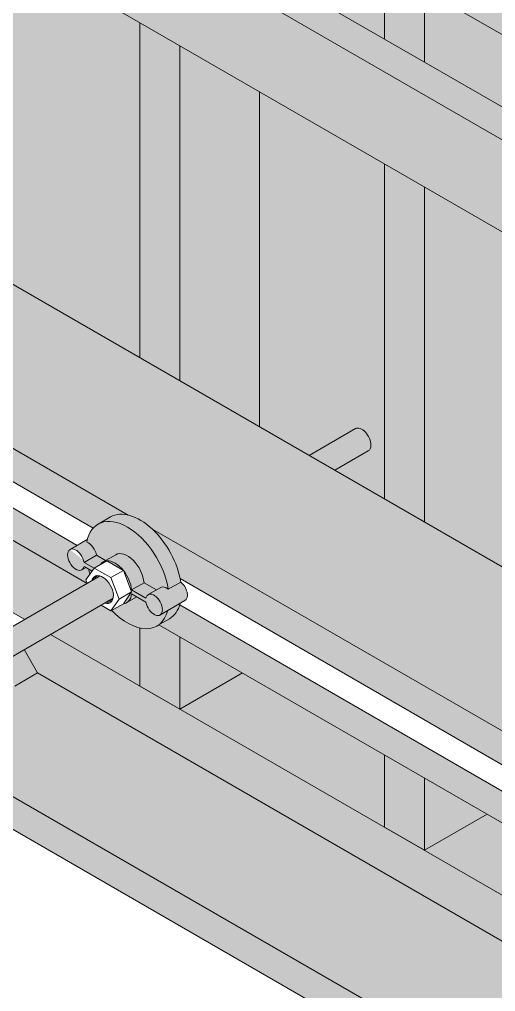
# Model space of a CAD drawing. Extents: x -23436 to 4767, y -3862 to 10024.
# Drawn here: x -14771.5 to -14720.7, y 7888.5 to 7992.1 of the extents above; entities that cross this region are included whole.
import ezdxf

# ---------------------------------------------------------------- set-up
doc = ezdxf.new("R2010")
doc.units = 0
doc.layers.get('0').update_dxf_attribs({"lineweight": 13})
doc.layers.add('3D.', color=254, linetype='Continuous')
doc.layers.add('Reaproveitamento', color=252, linetype='Continuous')
doc.layers.add('Escora de Viga', color=250, linetype='Continuous', lineweight=20)
doc.layers.add('Madeira', color=100, linetype='Continuous', lineweight=13)

msp = doc.modelspace()

# ---------------------------------------------------------------- hatches: boundary and pattern name
h = msp.add_hatch(color=252)
h.dxf.hatch_style = 1
h.paths.add_polyline_path([(-14702.85861503672, 7865.729216161331), (-14702.85861503672, 7862.229216161331), (-14684.67208155718, 7851.729216161331), (-14684.67208155718, 7855.229216161331)])
h.paths.add_polyline_path([(-14632.53735224906, 7881.829216161315), (-14632.53735224919, 7885.329216161286), (-14684.67208155718, 7855.229216161266), (-14684.67208155718, 7851.729216161331), (-14681.64099264385, 7853.479216161331)])
h.paths.add_polyline_path([(-14599.19537420347, 7901.079216161312), (-14599.19537420347, 7904.579216161312), (-14611.3197298564, 7897.579216161199), (-14608.28864094324, 7895.829216161243)])
h.paths.add_polyline_path([(-14599.19537420348, 7887.079216161224), (-14599.19537420348, 7890.579216161224), (-14617.38190768291, 7880.079216161224), (-14617.38190768291, 7876.579216161326)])
h.paths.add_polyline_path([(-14653.754974642, 7901.079216161257), (-14656.78606355524, 7899.329216161235), (-14617.38190768291, 7876.579216161326), (-14617.38190768291, 7880.079216161224)])
h.paths.add_polyline_path([(-14808.29376707603, 7930.102229573318), (-14809.80931153268, 7927.477229573275), (-14684.67208155718, 7855.229216161331), (-14684.67208155718, 7858.729216161331)])
h.paths.add_polyline_path([(-14839.86383391515, 7948.32921616133), (-14839.86383391515, 7944.829216161228), (-14830.77056717548, 7939.579216161279), (-14827.73947826221, 7941.329216161337)])
h.paths.add_polyline_path([(-14839.86383391518, 7930.829216161294), (-14839.86383391518, 7927.329216161395), (-14825.99959441062, 7919.324693751276), (-14824.48404995403, 7921.949693751221)])
h.paths.add_polyline_path([(-14806.52185586967, 7925.579216161286), (-14809.5529447828, 7927.329216161221), (-14810.06567828263, 7927.033189337004), (-14813.09676719576, 7921.783189337189)])
at = {"layer": '3D.'}
h = msp.add_hatch(color=9, dxfattribs=at)
edge = h.paths.add_edge_path()
edge.add_ellipse((-14699.22130834057, 7983.329216161235), major_axis=(-3.132520536443655, 5.425684724873319), ratio=0.5773502691896255, start_angle=298.3144101104981, end_angle=331.6855898892738, ccw=False)
edge.add_ellipse((-14699.22130834057, 7983.329216161235), major_axis=(-3.132520536443655, 5.425684724873319), ratio=0.5773502691896255, start_angle=236.2930856372643, end_angle=298.3144101104982)
edge.add_line((-14697.94935322246, 7987.494852531237), (-14690.12804160082, 7982.979216161331))
edge.add_line((-14690.12804160082, 7982.979216161331), (-14674.97259703478, 7991.729216161331))
edge.add_line((-14674.97259703478, 7991.729216161331), (-14749.02066871397, 8034.480890278226))
edge.add_line((-14749.02066871397, 8034.480890278226), (-14756.59839099705, 8021.355890278328))
edge.add_line((-14756.59839099717, 8021.355890278328), (-14700.49326345879, 7988.963579791134))
h = msp.add_hatch(color=9, dxfattribs=at)
edge = h.paths.add_edge_path()
edge.add_line((-14756.59839099705, 8021.355890278328), (-14756.72139635078, 8021.142838756337))
edge.add_ellipse((-14758.63065104037, 8017.629216161238), major_axis=(-3.132520536443652, 5.425684724873316), ratio=0.577350269189626, start_angle=240.02804197552558, end_angle=289.4703675888557, ccw=False)
edge.add_line((-14754.35211008789, 8016.485376481623), (-14704.31448106044, 7987.544445133828))
edge.add_ellipse((-14700.5503242488, 7982.561908468926), major_axis=(3.132520536443652, -5.425684724873316), ratio=0.577350269189626, start_angle=179.9999999999855, end_angle=191.6896421899996, ccw=False)
edge.add_ellipse((-14700.5503242488, 7982.561908468926), major_axis=(3.132520536443652, -5.425684724873316), ratio=0.577350269189626, start_angle=56.293085637265676, end_angle=179.9999999999855, ccw=False)
edge.add_line((-14703.27028739826, 7988.225783312229), (-14702.35382887723, 7988.754900886141))
edge.add_ellipse((-14699.22130834057, 7983.329216161235), major_axis=(-3.132520536443652, 5.425684724873316), ratio=0.577350269189626, start_angle=331.6855898881861, end_angle=360, ccw=False)
edge.add_line((-14700.49326345879, 7988.963579791134), (-14756.59839099717, 8021.355890278328))
h = msp.add_hatch(color=9, dxfattribs=at)
edge = h.paths.add_edge_path()
edge.add_ellipse((-14758.63065104037, 8017.629216161238), major_axis=(-3.132520536443653, 5.425684724873324), ratio=0.5773502691896261, start_angle=179.9999999999975, end_angle=208.2575950046227, ccw=False)
edge.add_line((-14755.49813050365, 8012.203531436435), (-14756.60913444597, 8011.562093011324))
edge.add_line((-14756.60913444597, 8011.562093011324), (-14704.83654707515, 7981.671175756333))
edge.add_line((-14704.83654707515, 7981.671175756333), (-14704.83385476111, 7981.672730164531))
edge.add_line((-14704.83385476111, 7981.672730164531), (-14704.98037727574, 7982.05037000742))
edge.add_line((-14704.98037727574, 7982.05037000742), (-14704.54794331147, 7982.665572070213))
edge.add_ellipse((-14700.5503242488, 7982.561908468926), major_axis=(3.132520536443653, -5.425684724873324), ratio=0.5773502691896261, start_angle=244.8768740700761, end_angle=250.5264724854375, ccw=False)
edge.add_line((-14704.71645879665, 7983.227996602423), (-14704.96778390884, 7983.37309922364))
edge.add_line((-14704.96778390884, 7983.37309922364), (-14705.41708589486, 7983.113694600821))
edge.add_ellipse((-14706.04359000236, 7984.198831545817), major_axis=(0.6265041072887299, -1.085136944974663), ratio=0.5773502691896263, start_angle=180.0000000000059, end_angle=359.9999999999916, ccw=False)
edge.add_ellipse((-14706.04359000236, 7984.198831545817), major_axis=(0.6265041072887299, -1.085136944974663), ratio=0.5773502691896263, start_angle=56.536959032794186, end_angle=180.0000000000059, ccw=False)
edge.add_line((-14706.57938959218, 7985.336336768423), (-14705.95805805667, 7985.695062697838))
edge.add_line((-14705.95805805667, 7985.695062697721), (-14754.38838993218, 8013.70636013942))
for points in [[(-14732.56328638633, 7989.979216161229), (-14732.56328638633, 7997.679216161328), (-14745.90007760476, 8005.379216161326), (-14745.90007760476, 7997.679216161328)], [(-14769.54257112795, 7922.429216161328), (-14770.97847623927, 7924.916276768929), (-14773.40334736988, 7923.516276768833), (-14771.96744225868, 7921.029216161334)]]:
    msp.add_hatch(color=256, dxfattribs=at).paths.add_polyline_path(points)
h = msp.add_hatch(color=256, dxfattribs=at)
edge = h.paths.add_edge_path()
edge.add_line((-14758.63065104037, 7991.729216161331), (-14769.93518221537, 7998.25589027822))
edge.add_line((-14769.93518221537, 7998.25589027822), (-14776.81718451985, 7986.335912629527))
edge.add_line((-14776.81718451985, 7986.335912629527), (-14776.81718451985, 7984.54515420813))
edge.add_line((-14776.81718451985, 7984.54515420813), (-14775.12312029176, 7983.567085770121))
edge.add_arc((-14775.43389930275, 7983.028800732836), 0.6215580222310451, -119.9999999999826, 60.00000000001728, ccw=False)
edge.add_line((-14775.74467831397, 7982.490515695727), (-14776.81718451985, 7983.109727442223))
edge.add_line((-14776.81718451985, 7983.109727442223), (-14776.81718451985, 7974.494430044624))
edge.add_spline(control_points=[(-14776.81718451997, 7974.494430045439), (-14776.80201398996, 7974.40752305402), (-14776.79154751457, 7974.319830274735), (-14776.77191107017, 7974.026067807137), (-14776.78316132668, 7973.818753080634), (-14776.81718451985, 7973.614989662326)], knot_values=[5.485982592581962, 5.485982592581962, 5.485982592581962, 5.485982592581962, 5.595981879965847, 5.595981879965847, 5.853400820921206, 5.853400820921206, 5.853400820921206, 5.853400820921206], degree=3, periodic=0)
edge.add_line((-14776.81718451985, 7973.614989662326), (-14776.81718451985, 7973.614969890727))
edge.add_line((-14776.81718451985, 7973.614969890727), (-14776.81718451985, 7966.529216161334))
edge.add_line((-14776.81718451985, 7966.529216161334), (-14758.63065104037, 7956.029216161232))
edge.add_line((-14758.63065104037, 7956.029216161232), (-14758.63065104037, 7991.729216161331))
h = msp.add_hatch(color=256, dxfattribs=at)
edge = h.paths.add_edge_path()
edge.add_line((-14745.90007760476, 7948.679216161227), (-14740.60339625146, 7945.621175756331))
edge.add_line((-14740.60339625146, 7945.621175756331), (-14735.67401464506, 7948.467155553737))
edge.add_ellipse((-14734.988157517, 7947.279216161334), major_axis=(-0.6858571279792418, 1.187939392393313), ratio=0.5773502691896261, start_angle=225.0000000000164, end_angle=359.9999999999769, ccw=False)
edge.add_ellipse((-14734.988157517, 7947.279216161334), major_axis=(-0.6858571279792418, 1.187939392393313), ratio=0.5773502691896261, start_angle=180, end_angle=225.0000000000164, ccw=False)
edge.add_line((-14734.302300389, 7946.091276768931), (-14737.85996773969, 7944.037256566227))
edge.add_line((-14737.85996773957, 7944.037256566431), (-14732.56328638633, 7940.979216161331))
edge.add_line((-14732.56328638633, 7940.979216161331), (-14732.56328638633, 7976.679216161227))
edge.add_line((-14732.56328638633, 7976.679216161227), (-14745.90007760476, 7984.379216161326))
edge.add_line((-14745.90007760476, 7984.379216161326), (-14745.90007760476, 7948.679216161227))
h = msp.add_hatch(color=9, dxfattribs=at)
edge = h.paths.add_edge_path()
edge.add_ellipse((-14699.22130834057, 7899.329216161235), major_axis=(-3.132520536443655, 5.425684724873319), ratio=0.5773502691896255, start_angle=298.31441011196955, end_angle=331.68558988814505, ccw=False)
edge.add_ellipse((-14699.22130834057, 7899.329216161235), major_axis=(-3.132520536443655, 5.425684724873319), ratio=0.5773502691896255, start_angle=236.2930856372637, end_angle=298.3144101119696)
edge.add_line((-14697.94935322263, 7903.494852531529), (-14690.12804160082, 7898.979216161331))
edge.add_line((-14690.12804160082, 7898.979216161331), (-14674.97259703478, 7907.729216161229))
edge.add_line((-14674.97259703478, 7907.729216161229), (-14779.72804277299, 7968.209800957224))
edge.add_line((-14779.72804277287, 7968.209800957224), (-14783.16853975017, 7962.250685389025))
edge.add_spline(control_points=[(-14783.16853975017, 7962.250685389025), (-14783.29497015256, 7962.031701508329), (-14783.44952786087, 7961.828933795727), (-14783.80557592267, 7961.471117297029), (-14784.00713128848, 7961.316027972834), (-14784.44611347328, 7961.069453354534), (-14784.6837411154, 7960.97800055954), (-14785.17836375577, 7960.875896598636), (-14785.43555772329, 7960.865632624527), (-14785.92269545667, 7960.936700310211), (-14786.15287122219, 7961.012040002041), (-14786.37840536279, 7961.134329196722), (-14786.39397210687, 7961.143041147328), (-14786.40941955098, 7961.151959733224)], knot_values=[6.283185307179473, 6.283185307179473, 6.283185307179473, 6.283185307179473, 6.597344572538472, 6.597344572538472, 6.911503837897477, 6.911503837897477, 7.225663103256477, 7.225663103256477, 7.539822368615482, 7.539822368615482, 7.832140199003192, 7.832140199003192, 7.853981633974483, 7.853981633974483, 7.853981633974483, 7.853981633974483], degree=3, periodic=0)
edge.add_line((-14786.40941955098, 7961.151959733224), (-14788.63529052505, 7962.437066939225))
edge.add_line((-14788.63529052476, 7962.437066939225), (-14790.56426369744, 7959.095987398121))
edge.add_line((-14790.56426369744, 7959.095987398121), (-14791.30672581757, 7959.524648103225))
edge.add_line((-14791.30672581757, 7959.524648103225), (-14792.22899583583, 7957.927229573326))
edge.add_line((-14792.22899583583, 7957.927229573326), (-14759.90260615847, 7939.263579791137))
edge.add_ellipse((-14758.63065104037, 7933.629216161238), major_axis=(-3.132520536443655, 5.425684724873319), ratio=0.5773502691896255, start_angle=298.3144101118856, end_angle=331.68558988814505, ccw=False)
edge.add_ellipse((-14758.63065104037, 7933.629216161238), major_axis=(-3.132520536443655, 5.425684724873319), ratio=0.5773502691896255, start_angle=236.2930856372615, end_angle=298.3144101118856)
edge.add_line((-14757.35869592197, 7937.79485253143), (-14700.49326345879, 7904.963579791134))
h = msp.add_hatch(color=9, dxfattribs=at)
edge = h.paths.add_edge_path()
edge.add_ellipse((-14759.95966694826, 7932.861908469031), major_axis=(3.132520536443652, -5.425684724873316), ratio=0.577350269189626, start_angle=180.0000000000477, end_angle=190.8636130244372, ccw=False)
edge.add_ellipse((-14759.95966694826, 7932.861908469031), major_axis=(3.132520536443652, -5.425684724873316), ratio=0.577350269189626, start_angle=56.2930856372692, end_angle=180.0000000000477, ccw=False)
edge.add_line((-14762.67963009806, 7938.525783312232), (-14761.76317157673, 7939.054900886231))
edge.add_ellipse((-14758.63065104037, 7933.629216161238), major_axis=(-3.132520536443652, 5.425684724873316), ratio=0.577350269189626, start_angle=331.68558988818614, end_angle=360, ccw=False)
edge.add_line((-14759.90260615847, 7939.263579791137), (-14792.22899583583, 7957.927229573326))
edge.add_line((-14792.22899583583, 7957.927229573326), (-14793.75879192866, 7955.277545015024))
edge.add_line((-14793.75879192866, 7955.277545015024), (-14763.68011370844, 7937.880538435626))
h = msp.add_hatch(color=9, dxfattribs=at)
edge = h.paths.add_edge_path()
edge.add_line((-14794.97068537086, 7953.178484000122), (-14796.47252031458, 7950.57722957332))
edge.add_line((-14796.47252031458, 7950.57722957332), (-14764.24588977477, 7931.971175756235))
edge.add_line((-14764.24588977489, 7931.971175756336), (-14764.24319746079, 7931.972730164534))
edge.add_line((-14764.24319746067, 7931.972730164534), (-14764.38971997525, 7932.350370007423))
edge.add_line((-14764.38971997525, 7932.350370007423), (-14763.95728601127, 7932.965572070216))
edge.add_ellipse((-14759.95966694826, 7932.861908469031), major_axis=(3.132520536443653, -5.425684724873324), ratio=0.5773502691896261, start_angle=244.8768740700716, end_angle=250.52647248543428, ccw=False)
edge.add_line((-14764.12580149634, 7933.527996602426), (-14764.37712660858, 7933.673099223628))
edge.add_line((-14764.37712660858, 7933.673099223628), (-14764.82642859478, 7933.413694600824))
edge.add_ellipse((-14765.45293270198, 7934.498831545819), major_axis=(0.6265041072887299, -1.085136944974663), ratio=0.5773502691896263, start_angle=180.0000000000004, end_angle=359.99999999998636, ccw=False)
edge.add_ellipse((-14765.45293270198, 7934.498831545819), major_axis=(0.6265041072887299, -1.085136944974663), ratio=0.5773502691896263, start_angle=56.53695903280812, end_angle=180)
edge.add_line((-14766.07943680925, 7935.58396849083), (-14765.31429641899, 7936.025722501234))
edge.add_line((-14765.31429641899, 7936.025722501234), (-14794.97068537098, 7953.178484000122))
h = msp.add_hatch(color=8, dxfattribs=at)
edge = h.paths.add_edge_path()
edge.add_line((-14740.60339625146, 7945.621175756331), (-14737.85996773969, 7944.037256566431))
edge.add_line((-14737.85996773957, 7944.037256566431), (-14734.30230038888, 7946.091276768931))
edge.add_ellipse((-14734.988157517, 7947.279216161334), major_axis=(-0.6858571279792413, 1.187939392393315), ratio=0.577350269189626, start_angle=180, end_angle=225.0000000000162)
edge.add_ellipse((-14734.988157517, 7947.279216161334), major_axis=(-0.6858571279792413, 1.187939392393315), ratio=0.577350269189626, start_angle=225.0000000000162, end_angle=359.9999999999769)
edge.add_line((-14735.67401464489, 7948.467155553737), (-14740.60339625146, 7945.621175756331))
h = msp.add_hatch(color=8, dxfattribs=at)
edge = h.paths.add_edge_path()
edge.add_ellipse((-14758.63065104037, 7933.629216161238), major_axis=(-3.132520536443653, 5.425684724873324), ratio=0.5773502691896261, start_angle=240.0280419755354, end_angle=298.3144101118478)
edge.add_ellipse((-14758.63065104037, 7933.629216161238), major_axis=(-3.132520536443653, 5.425684724873324), ratio=0.5773502691896261, start_angle=298.3144101118478, end_angle=331.6855898881549)
edge.add_ellipse((-14758.63065104037, 7933.629216161238), major_axis=(-3.132520536443653, 5.425684724873324), ratio=0.5773502691896261, start_angle=331.6855898881549, end_angle=360)
edge.add_line((-14761.76317157673, 7939.054900886231), (-14763.09218748497, 7938.287593193922))
edge.add_ellipse((-14759.95966694826, 7932.861908469031), major_axis=(3.132520536443653, -5.425684724873324), ratio=0.5773502691896261, start_angle=56.29308563726602, end_angle=180.0000000000087, ccw=False)
edge.add_line((-14755.61538728858, 7931.355471972713), (-14754.2863713804, 7932.122779665022))
edge.add_ellipse((-14758.63065104037, 7933.629216161238), major_axis=(-3.132520536443653, 5.425684724873324), ratio=0.5773502691896261, start_angle=236.2930856372691, end_angle=240.0280419755354)
h = msp.add_hatch(color=8, dxfattribs=at)
edge = h.paths.add_edge_path()
edge.add_ellipse((-14759.95966694826, 7932.861908469031), major_axis=(3.132520536443657, -5.425684724873324), ratio=0.577350269189626, start_angle=56.29308563726573, end_angle=180.0000000000078)
edge.add_ellipse((-14759.95966694826, 7932.861908469031), major_axis=(3.132520536443657, -5.425684724873324), ratio=0.577350269189626, start_angle=180.0000000000078, end_angle=190.8636130244265)
edge.add_ellipse((-14759.95966694826, 7932.861908469031), major_axis=(3.132520536443657, -5.425684724873324), ratio=0.577350269189626, start_angle=190.8636130244265, end_angle=210.1537718029654)
edge.add_ellipse((-14759.95966694826, 7932.861908469031), major_axis=(3.132520536443657, -5.425684724873324), ratio=0.577350269189626, start_angle=210.1537718029654, end_angle=213.7069143627356)
edge.add_ellipse((-14764.1239167938, 7935.266139238129), major_axis=(0.6265041072887299, -1.085136944974663), ratio=0.5773502691896263, start_angle=56.536959032818515, end_angle=146.7236510024956, ccw=False)
edge.add_line((-14763.25580723795, 7934.969551337026), (-14762.28848125647, 7934.411065421229))
edge.add_line((-14762.28848125647, 7934.411065421229), (-14761.21267516307, 7935.032182359022))
edge.add_ellipse((-14759.95966694826, 7932.861908469031), major_axis=(-1.253008214577459, 2.170273889949326), ratio=0.5773502691896263, start_angle=230.7391704772651, end_angle=359.9999999999937, ccw=False)
edge.add_line((-14758.19652810543, 7932.048575167837), (-14756.87122319658, 7931.283410022037))
edge.add_line((-14756.87122319658, 7931.283410022037), (-14756.42192121038, 7931.542814644637))
edge.add_ellipse((-14755.79541710288, 7930.457677699729), major_axis=(0.6265041072887299, -1.085136944974663), ratio=0.5773502691896263, start_angle=123.27634899746599, end_angle=179.9999999999622, ccw=False)
h = msp.add_hatch(color=9, dxfattribs=at)
edge = h.paths.add_edge_path(flags=17)
edge.add_ellipse((-14758.63065104037, 7933.629216161238), major_axis=(-3.132520536443652, 5.425684724873316), ratio=0.577350269189626, start_angle=240.02804197552558, end_angle=298.3144101118503, ccw=False)
edge.add_line((-14754.35211008789, 7932.485376481522), (-14704.31448106044, 7903.544445133828))
edge.add_ellipse((-14700.5503242488, 7898.561908469028), major_axis=(3.132520536443652, -5.425684724873316), ratio=0.577350269189626, start_angle=180.0000000000433, end_angle=191.6896421900233, ccw=False)
edge.add_ellipse((-14700.5503242488, 7898.561908469028), major_axis=(3.132520536443652, -5.425684724873316), ratio=0.577350269189626, start_angle=56.293085637272895, end_angle=180.0000000000433, ccw=False)
edge.add_line((-14703.27028739826, 7904.225783312229), (-14702.35382887723, 7904.754900886228))
edge.add_ellipse((-14699.22130834057, 7899.329216161235), major_axis=(-3.132520536443652, 5.425684724873316), ratio=0.577350269189626, start_angle=331.685589888186, end_angle=360, ccw=False)
edge.add_line((-14700.49326345879, 7904.963579791134), (-14757.3586959222, 7937.79485253143))
h = msp.add_hatch(color=8, dxfattribs=at)
edge = h.paths.add_edge_path()
edge.add_ellipse((-14764.1239167938, 7935.266139238129), major_axis=(0.6265041072887299, -1.085136944974663), ratio=0.5773502691896263, start_angle=56.53695903281846, end_angle=146.7236510024955)
edge.add_ellipse((-14759.95966694826, 7932.861908469031), major_axis=(3.132520536443653, -5.425684724873324), ratio=0.5773502691896261, start_angle=210.1537718029658, end_angle=213.7069143627355, ccw=False)
edge.add_line((-14764.24183138927, 7936.644910474732), (-14766.07943680919, 7935.58396849083))
edge.add_ellipse((-14765.45293270198, 7934.498831545819), major_axis=(0.6265041072887299, -1.085136944974663), ratio=0.5773502691896263, start_angle=56.53695903280101, end_angle=179.9999999999984, ccw=False)
edge.add_line((-14764.58482314607, 7934.20224364463), (-14763.25580723795, 7934.969551337026))
h = msp.add_hatch(color=8, dxfattribs=at)
edge = h.paths.add_edge_path()
edge.add_ellipse((-14765.45293270198, 7934.498831545819), major_axis=(0.6265041072887299, -1.085136944974663), ratio=0.5773502691896263, start_angle=56.536959032801, end_angle=179.9999999999983)
edge.add_ellipse((-14765.45293270198, 7934.498831545819), major_axis=(0.6265041072887299, -1.085136944974663), ratio=0.5773502691896263, start_angle=179.9999999999983, end_angle=359.9999999999844)
edge.add_ellipse((-14765.45293270198, 7934.498831545819), major_axis=(0.6265041072887299, -1.085136944974663), ratio=0.5773502691896263, start_angle=359.9999999999844, end_angle=393.4630409671918)
edge.add_line((-14764.58482314607, 7933.793012875527), (-14763.72471997557, 7933.296432078323))
edge.add_line((-14763.72471997557, 7933.296432078323), (-14763.52010459088, 7933.58752810021))
edge.add_line((-14763.52010459088, 7933.58752810021), (-14764.58482314607, 7934.20224364463))
h = msp.add_hatch(color=8, dxfattribs=at)
edge = h.paths.add_edge_path()
edge.add_ellipse((-14759.95966694826, 7932.861908469031), major_axis=(-1.253008214577459, 2.170273889949326), ratio=0.5773502691896263, start_angle=230.739170477265, end_angle=359.9999999999937)
edge.add_line((-14761.21267516307, 7935.032182358833), (-14762.54169107108, 7934.264874666524))
edge.add_ellipse((-14761.2886828565, 7932.094600776722), major_axis=(1.253008214577459, -2.170273889949326), ratio=0.5773502691896263, start_angle=165.0000000000357, end_angle=179.9999999999853, ccw=False)
edge.add_ellipse((-14761.2886828565, 7932.094600776722), major_axis=(1.253008214577459, -2.170273889949326), ratio=0.5773502691896263, start_angle=104.99999999998141, end_angle=165.0000000000357, ccw=False)
edge.add_ellipse((-14761.2886828565, 7932.094600776722), major_axis=(1.253008214577459, -2.170273889949326), ratio=0.5773502691896263, start_angle=50.739170477261496, end_angle=104.99999999998141, ccw=False)
edge.add_line((-14759.52554401361, 7931.281267475528), (-14758.19652810537, 7932.048575167837))
h = msp.add_hatch(color=8, dxfattribs=at)
edge = h.paths.add_edge_path()
edge.add_ellipse((-14761.2886828565, 7932.094600776722), major_axis=(1.253008214577459, -2.170273889949326), ratio=0.5773502691896263, start_angle=179.9999999999853, end_angle=194.9999999998886, ccw=False)
edge.add_line((-14762.54169107108, 7934.264874666524), (-14762.28848125647, 7934.411065421229))
edge.add_line((-14762.28848125647, 7934.411065421229), (-14763.25580723795, 7934.969551337026))
edge.add_line((-14763.25580723795, 7934.969551337026), (-14764.58482314607, 7934.20224364463))
edge.add_line((-14764.58482314607, 7934.20224364463), (-14763.52010459088, 7933.58752810021))
edge.add_line((-14763.52010459088, 7933.58752810021), (-14763.50370937017, 7933.610852756714))
edge.add_line((-14763.50370937005, 7933.610852756714), (-14762.82329824108, 7934.003688305211))
h = msp.add_hatch(color=8, dxfattribs=at)
edge = h.paths.add_edge_path(flags=17)
edge.add_ellipse((-14761.2886828565, 7932.094600776722), major_axis=(1.253008214577459, -2.170273889949326), ratio=0.5773502691896263, start_angle=104.9999999999814, end_angle=165.0000000000352)
edge.add_line((-14762.17469346199, 7934.378160449023), (-14760.40267225118, 7933.355083526012))
h = msp.add_hatch(color=8, dxfattribs=at)
edge = h.paths.add_edge_path()
edge.add_ellipse((-14759.95966694826, 7932.861908469031), major_axis=(3.132520536443653, -5.425684724873324), ratio=0.5773502691896261, start_angle=244.8768740700737, end_angle=250.5264724854294)
edge.add_line((-14763.95728601138, 7932.965572070216), (-14763.72471997557, 7933.296432078323))
edge.add_line((-14763.72471997557, 7933.296432078323), (-14764.12580149634, 7933.527996602426))
h = msp.add_hatch(color=8, dxfattribs=at)
edge = h.paths.add_edge_path()
edge.add_ellipse((-14757.12443301118, 7929.690370007522), major_axis=(0.6265041072887299, -1.085136944974663), ratio=0.5773502691896263, start_angle=360.0000000000088, end_angle=539.9999999999844)
edge.add_ellipse((-14757.12443301118, 7929.690370007522), major_axis=(0.6265041072887299, -1.085136944974663), ratio=0.5773502691896263, start_angle=539.9999999999844, end_angle=573.4630409671951)
edge.add_line((-14757.99254256686, 7930.396188677931), (-14759.52554401361, 7931.281267475528))
edge.add_ellipse((-14761.2886828565, 7932.094600776722), major_axis=(1.253008214577459, -2.170273889949326), ratio=0.5773502691896263, start_angle=50.73917047726147, end_angle=104.9999999999814)
edge.add_line((-14760.40267225118, 7933.355083526012), (-14759.51666164563, 7931.071523853638))
edge.add_line((-14759.51666164563, 7931.071523853638), (-14760.40267225118, 7929.811041104216))
edge.add_ellipse((-14761.2886828565, 7932.094600776722), major_axis=(1.253008214577459, -2.170273889949326), ratio=0.5773502691896263, start_angle=345.0000000000186, end_angle=359.9999999999965)
edge.add_ellipse((-14761.2886828565, 7932.094600776722), major_axis=(1.253008214577459, -2.170273889949326), ratio=0.5773502691896263, start_angle=359.9999999999965, end_angle=399.2608295227279)
edge.add_line((-14759.52554401361, 7930.872036706323), (-14757.99254256686, 7929.986957908639))
edge.add_ellipse((-14757.12443301118, 7929.690370007522), major_axis=(0.6265041072887299, -1.085136944974663), ratio=0.5773502691896263, start_angle=236.5369590328147, end_angle=360.0000000000088)
h = msp.add_hatch(color=8, dxfattribs=at)
edge = h.paths.add_edge_path()
edge.add_ellipse((-14762.61769876468, 7931.327293084412), major_axis=(-0.814455339475351, 1.410678028467063), ratio=0.577350269189626, start_angle=212.6368975034518, end_angle=327.3631024963071)
edge.add_line((-14762.8643093788, 7932.768831569732), (-14775.07817051718, 7925.717155553737))
edge.add_ellipse((-14774.39231338906, 7924.529216161334), major_axis=(-0.6858571279792418, 1.187939392393313), ratio=0.5773502691896261, start_angle=180.0000000000008, end_angle=360.0000000000008, ccw=False)
edge.add_line((-14773.70645626129, 7923.341276768931), (-14761.49259512256, 7930.392952785029))
h = msp.add_hatch(color=8, dxfattribs=at)
edge = h.paths.add_edge_path()
edge.add_line((-14756.87122319658, 7931.283410022037), (-14758.19652810537, 7932.048575167837))
edge.add_line((-14758.19652810543, 7932.048575167837), (-14759.52554401361, 7931.281267475528))
edge.add_line((-14759.52554401361, 7931.281267475528), (-14757.99254256686, 7930.396188677931))
edge.add_ellipse((-14757.12443301118, 7929.690370007522), major_axis=(0.6265041072887299, -1.085136944974663), ratio=0.5773502691896263, start_angle=539.9999999999843, end_angle=573.4630409671953, ccw=False)
edge.add_line((-14757.75093711833, 7930.77550695243), (-14756.87122319658, 7931.283410022037))
h = msp.add_hatch(color=8, dxfattribs=at)
edge = h.paths.add_edge_path()
edge.add_ellipse((-14754.46640119488, 7931.224985392126), major_axis=(-0.6265041072887299, 1.085136944974663), ratio=0.5773502691896263, start_angle=180.0000000000127, end_angle=303.2763489974697)
edge.add_line((-14754.2863713804, 7932.122779665022), (-14755.61538728858, 7931.355471972713))
edge.add_ellipse((-14755.79541710288, 7930.457677699729), major_axis=(0.6265041072887299, -1.085136944974663), ratio=0.5773502691896263, start_angle=123.276348997466, end_angle=179.9999999999621)
edge.add_line((-14756.42192121015, 7931.542814644637), (-14757.75093711833, 7930.77550695243))
edge.add_ellipse((-14757.12443301118, 7929.690370007522), major_axis=(0.6265041072887299, -1.085136944974663), ratio=0.5773502691896263, start_angle=360.00000000000887, end_angle=539.9999999999843, ccw=False)
edge.add_line((-14756.49792890369, 7928.605233062424), (-14753.83989708767, 7930.13984844713))
h = msp.add_hatch(color=8, dxfattribs=at)
edge = h.paths.add_edge_path()
edge.add_line((-14758.95986854834, 7930.545443824421), (-14759.52554401332, 7930.872036706323))
edge.add_ellipse((-14761.2886828565, 7932.094600776722), major_axis=(1.253008214577459, -2.170273889949326), ratio=0.5773502691896263, start_angle=359.9999999999969, end_angle=399.2608295227278, ccw=False)
edge.add_line((-14760.03567464197, 7929.924326886716), (-14758.95986854845, 7930.545443824421))
h = msp.add_hatch(color=8, dxfattribs=at)
edge = h.paths.add_edge_path()
edge.add_ellipse((-14758.63065104037, 7933.629216161238), major_axis=(-3.132520536443653, 5.425684724873324), ratio=0.5773502691896261, start_angle=180.0000000000025, end_angle=208.2575950046177)
edge.add_ellipse((-14758.63065104037, 7933.629216161238), major_axis=(-3.132520536443653, 5.425684724873324), ratio=0.5773502691896261, start_angle=208.2575950046177, end_angle=210.1537718029698)
edge.add_line((-14754.34848659947, 7929.846214155436), (-14755.67750250759, 7929.078906463126))
edge.add_ellipse((-14759.95966694826, 7932.861908469031), major_axis=(3.132520536443653, -5.425684724873324), ratio=0.5773502691896261, start_angle=360.00000000000813, end_angle=390.1537718029655, ccw=False)
edge.add_line((-14756.62497039333, 7927.57123589983), (-14756.60913444597, 7927.562093011324))
edge.add_line((-14756.60913444597, 7927.562093011324), (-14755.49813050365, 7928.203531436333))
h = msp.add_hatch(color=9, dxfattribs=at)
edge = h.paths.add_edge_path()
edge.add_ellipse((-14758.63065104037, 7933.629216161238), major_axis=(-3.132520536443653, 5.425684724873324), ratio=0.5773502691896261, start_angle=179.9999999999951, end_angle=208.2575950046178, ccw=False)
edge.add_line((-14755.49813050365, 7928.203531436333), (-14756.60913444597, 7927.562093011324))
edge.add_line((-14756.60913444597, 7927.562093011324), (-14704.83654707515, 7897.671175756232))
edge.add_line((-14704.83654707515, 7897.671175756232), (-14704.83385476111, 7897.672730164531))
edge.add_line((-14704.83385476111, 7897.672730164531), (-14704.98037727574, 7898.050370007522))
edge.add_line((-14704.98037727574, 7898.050370007522), (-14704.54794331147, 7898.665572070213))
edge.add_ellipse((-14700.5503242488, 7898.561908469028), major_axis=(3.132520536443653, -5.425684724873324), ratio=0.5773502691896261, start_angle=244.8768740700738, end_angle=250.5264724854313, ccw=False)
edge.add_line((-14704.71645879665, 7899.227996602423), (-14704.96778390884, 7899.37309922364))
edge.add_line((-14704.96778390884, 7899.37309922364), (-14705.41708589486, 7899.113694600923))
edge.add_ellipse((-14706.04359000236, 7900.198831545817), major_axis=(0.6265041072887299, -1.085136944974663), ratio=0.5773502691896263, start_angle=180.0000000000092, end_angle=360.0000000000122, ccw=False)
edge.add_ellipse((-14706.04359000236, 7900.198831545817), major_axis=(0.6265041072887299, -1.085136944974663), ratio=0.5773502691896263, start_angle=56.53695903280811, end_angle=180.0000000000092, ccw=False)
edge.add_line((-14706.59468742718, 7901.327504559218), (-14705.95805805667, 7901.695062697838))
edge.add_line((-14705.95805805667, 7901.695062697838), (-14754.38838993218, 7929.70636013942))
h = msp.add_hatch(color=8, dxfattribs=at)
edge = h.paths.add_edge_path()
edge.add_ellipse((-14757.12443301118, 7929.690370007522), major_axis=(0.6265041072887299, -1.085136944974663), ratio=0.5773502691896263, start_angle=236.536959032815, end_angle=360.00000000000887, ccw=False)
edge.add_line((-14757.99254256686, 7929.986957908639), (-14758.95986854845, 7930.545443824421))
edge.add_line((-14758.95986854834, 7930.545443824421), (-14760.03567464197, 7929.924326886716))
edge.add_ellipse((-14761.2886828565, 7932.094600776722), major_axis=(1.253008214577459, -2.170273889949326), ratio=0.5773502691896263, start_angle=345.00000000001864, end_angle=359.9999999999969, ccw=False)
edge.add_line((-14760.40267225118, 7929.811041104216), (-14761.63861464868, 7929.097469428323))
edge.add_ellipse((-14759.95966694826, 7932.861908469031), major_axis=(3.132520536443653, -5.425684724873324), ratio=0.5773502691896261, start_angle=292.7288384360552, end_angle=360.0000000000081)
edge.add_ellipse((-14759.95966694826, 7932.861908469031), major_axis=(3.132520536443653, -5.425684724873324), ratio=0.5773502691896261, start_angle=360.0000000000081, end_angle=390.1537718029654)
edge.add_line((-14755.67750250747, 7929.078906463126), (-14756.49792890369, 7928.605233062424))
at = {"layer": 'Reaproveitamento', "true_color": 0xf26722}
h = msp.add_hatch(color=30, dxfattribs=at)
h.dxf.hatch_style = 1
h.paths.add_polyline_path([(-14764.17611328025, 8008.23089027829), (-14765.69165773681, 8005.605890278401), (-14714.53603159747, 7976.071175756282), (-14711.5049426843, 7977.821175756246)])
h = msp.add_hatch(color=30, dxfattribs=at)
h.dxf.hatch_style = 1
edge = h.paths.add_edge_path()
edge.add_line((-14711.79260308562, 7974.487256566339), (-14714.38209549175, 7972.992212428619))
edge.add_ellipse((-14714.9829706895, 7974.229216161331), major_axis=(-0.6858571279792407, 1.187939392393315), ratio=0.577350269189626, start_angle=1.481907929701265e-10, end_angle=179.9999999997387, ccw=False)
edge.add_ellipse((-14714.9829706895, 7974.229216161331), major_axis=(-0.6858571279792407, 1.187939392393315), ratio=0.577350269189626, start_angle=179.9999999997386, end_angle=360.0000000001482)
edge.add_line((-14715.66882781744, 7975.417155553734), (-14714.53603159747, 7976.071175756282))
edge.add_line((-14714.53603159747, 7976.071175756282), (-14765.69165773681, 8005.605890278401))
edge.add_line((-14765.69165773681, 8005.605890278401), (-14769.93518221544, 7998.255890278258))
edge.add_line((-14769.93518221544, 7998.255890278258), (-14696.19021942747, 7955.679216161227))
edge.add_line((-14696.19021942747, 7955.679216161227), (-14696.19021942747, 7965.479216161331))
edge.add_line((-14696.19021942747, 7965.479216161331), (-14711.79260308562, 7974.487256566339))
h = msp.add_hatch(color=30, dxfattribs=at)
h.dxf.hatch_style = 1
h.paths.add_polyline_path([(-14728.31976190775, 7995.229216161288), (-14732.56328638633, 7997.679216161288), (-14732.56328638633, 7989.979216161273), (-14728.31976190775, 7987.529216161262)])
h = msp.add_hatch(color=30, dxfattribs=at)
h.dxf.hatch_style = 1
h.paths.add_polyline_path([(-14728.31976190775, 7995.229216161288), (-14728.31976190775, 7987.529216161262), (-14719.83271295078, 7982.629216161335), (-14719.83271295078, 7990.329216161386)])
h = msp.add_hatch(color=30, dxfattribs=at)
h.dxf.hatch_style = 1
h.paths.add_polyline_path([(-14754.38712656168, 7989.27921616118), (-14758.63065104037, 7991.729216161266), (-14758.63065104037, 7956.029216161258), (-14754.38712656168, 7953.579216161173)])
h = msp.add_hatch(color=30, dxfattribs=at)
h.dxf.hatch_style = 1
h.paths.add_polyline_path([(-14745.90007760476, 7984.379216161278), (-14754.38712656168, 7989.27921616118), (-14754.38712656168, 7953.579216161173), (-14745.90007760476, 7948.67921616127)])
h = msp.add_hatch(color=30, dxfattribs=at)
h.dxf.hatch_style = 1
h.paths.add_polyline_path([(-14728.31976190775, 7974.229216161166), (-14732.56328638633, 7976.679216161185), (-14732.56328638633, 7940.979216161179), (-14728.31976190775, 7938.52921616116)])
h = msp.add_hatch(color=30, dxfattribs=at)
h.dxf.hatch_style = 1
h.paths.add_polyline_path([(-14719.83271295078, 7969.32921616123), (-14728.31976190775, 7974.229216161166), (-14728.31976190775, 7938.52921616116), (-14719.83271295078, 7933.629216161224)])
h = msp.add_hatch(color=30, dxfattribs=at)
h.dxf.hatch_style = 1
edge = h.paths.add_edge_path()
edge.add_ellipse((-14676.98772317109, 7870.042649778525), major_axis=(1.735658336960477, 0), ratio=0.3568772996997619, start_angle=110.59574948571361, end_angle=255.3732387192856, ccw=False)
edge.add_line((-14677.59827953218, 7870.622477190736), (-14677.59827953218, 7875.645154658003))
edge.add_line((-14677.59827953218, 7875.645154658003), (-14687.70317047037, 7881.479216161326))
edge.add_line((-14687.70317047037, 7881.479216161326), (-14693.15913051426, 7878.329216161235))
edge.add_line((-14693.15913051426, 7878.329216161235), (-14695.58400164476, 7876.929216161227))
edge.add_line((-14695.58400164476, 7876.929216161227), (-14719.83271295078, 7890.929216161328))
edge.add_line((-14719.83271295078, 7890.929216161328), (-14717.4078418202, 7892.329216161317))
edge.add_line((-14717.4078418202, 7892.329216161317), (-14769.54257112795, 7922.429216161328))
edge.add_line((-14769.54257112795, 7922.429216161328), (-14771.96744225868, 7921.029216161334))
edge.add_line((-14771.96744225868, 7921.029216161334), (-14796.21615356447, 7935.029216161334))
edge.add_line((-14796.21615356447, 7935.029216161334), (-14796.21615356447, 7944.129216161238))
edge.add_line((-14796.21615356447, 7944.129216161238), (-14799.20050033621, 7945.852229573458))
edge.add_line((-14799.20050033621, 7945.852229573458), (-14801.02920746191, 7942.684815919602))
edge.add_ellipse((-14801.86858639687, 7942.142649778632), major_axis=(1.735658336960477, 0), ratio=0.3568772996997619, start_angle=289.7969819862033, end_angle=421.0786618876425, ccw=False)
edge.add_ellipse((-14801.86858639687, 7942.142649778632), major_axis=(1.735658336960477, 0), ratio=0.3568772996997619, start_angle=275.63638791149623, end_angle=289.7969819862033, ccw=False)
edge.add_line((-14801.69811882095, 7941.526227459975), (-14808.29376707604, 7930.102229573316))
edge.add_line((-14808.29376707604, 7930.102229573316), (-14684.67208155718, 7858.729216161331))
edge.add_line((-14684.67208155718, 7858.729216161331), (-14666.48554807775, 7869.229216161331))
edge.add_line((-14666.48554807775, 7869.229216161331), (-14676.3998758963, 7874.953255996228))
edge.add_line((-14676.3998758963, 7874.953255996228), (-14676.3998758963, 7870.625458430035))
edge.add_ellipse((-14676.98772317109, 7870.042649778525), major_axis=(1.735658336960477, 0), ratio=0.3568772996997619, start_angle=255.3732387192856, end_angle=430.20301801627596, ccw=False)
edge = h.paths.add_edge_path(flags=16)
edge.add_ellipse((-14692.35643994309, 7868.415782544022), major_axis=(1.735658336960475, 2.8e-15), ratio=0.3568772996997627, start_angle=289.79698198416116, end_angle=430.20301801627267, ccw=False)
edge.add_ellipse((-14692.35643994309, 7868.415782544022), major_axis=(1.735658336960475, 2.8e-15), ratio=0.3568772996997627, start_angle=255.3732387172997, end_angle=289.79698198416116, ccw=False)
edge.add_ellipse((-14692.35643994309, 7868.415782544022), major_axis=(1.735658336960475, 2.8e-15), ratio=0.3568772996997627, start_angle=249.4042505128266, end_angle=255.3732387172997, ccw=False)
edge.add_ellipse((-14692.35643994309, 7868.415782544022), major_axis=(1.735658336960475, 2.8e-15), ratio=0.3568772996997627, start_angle=110.5957494857106, end_angle=249.4042505128266, ccw=False)
edge.add_line((-14692.96699630418, 7868.995609956233), (-14692.96699630418, 7876.53956522624))
edge.add_line((-14692.96699630418, 7876.53956522624), (-14694.01006702987, 7876.919211922841))
edge.add_arc((-14694.01006702987, 7877.001243172841), 0.08203124999999999, 180, 270, ccw=False)
edge.add_line((-14694.09209827987, 7877.001243172841), (-14694.09209827993, 7877.408126295881))
edge.add_line((-14694.09209827993, 7877.408126295881), (-14694.06938919383, 7877.4020414146))
edge.add_ellipse((-14692.35643994309, 7877.402041414638), major_axis=(1.712949250743258, 0), ratio=0.2835443566743916, start_angle=156.1981100976136, end_angle=180.0000000044157, ccw=False)
edge.add_ellipse((-14692.35643994309, 7877.402041414638), major_axis=(1.712949250743258, 0), ratio=0.2835443566743916, start_angle=134.5446451678745, end_angle=156.1981100976136, ccw=False)
edge.add_ellipse((-14692.35643994309, 7877.402041414638), major_axis=(1.712949250743258, 0), ratio=0.2835443566743916, start_angle=0, end_angle=134.5446451678745, ccw=False)
edge.add_ellipse((-14692.35643994309, 7877.402041414638), major_axis=(1.712949250743258, 0), ratio=0.2835443566743916, start_angle=343.4080638652821, end_angle=360)
edge.add_line((-14690.64349069238, 7877.402041414523), (-14690.64349069238, 7877.001243172841))
edge.add_arc((-14690.72552194238, 7877.001243172841), 0.08203124999999999, -49.999999982307486, 0, ccw=False)
edge.add_line((-14690.67279327125, 7876.938403589629), (-14691.76859266825, 7876.53956522624))
edge.add_line((-14691.76859266825, 7876.53956522624), (-14691.76859266825, 7868.998591195523))
h = msp.add_hatch(color=30, dxfattribs=at)
h.dxf.hatch_style = 1
h.paths.add_polyline_path([(-14778.63583786778, 7940.279216161254), (-14779.54516454171, 7939.754216161295), (-14773.78609560647, 7929.779216161332), (-14770.91428538397, 7928.121175756238), (-14764.24588977481, 7931.971175756194)])
h = msp.add_hatch(color=30, dxfattribs=at)
h.dxf.hatch_style = 1
edge = h.paths.add_edge_path()
edge.add_ellipse((-14759.95966694826, 7932.861908469031), major_axis=(3.132520536443653, -5.42568472487332), ratio=0.5773502691896256, start_angle=292.7288384360578, end_angle=360.00026736849554, ccw=False)
edge.add_line((-14761.63861464856, 7929.097469428447), (-14761.73168815918, 7929.043733412038))
edge.add_line((-14761.73168815918, 7929.043733412038), (-14762.7805998932, 7929.649322883997))
edge.add_line((-14762.7805998932, 7929.649322883997), (-14768.17085687199, 7926.537256566386))
edge.add_line((-14768.17085687199, 7926.537256566386), (-14758.63065104037, 7921.029216161372))
edge.add_line((-14758.63065104037, 7921.029216161372), (-14758.63065104037, 7927.223770516108))
h = msp.add_hatch(color=30, dxfattribs=at)
h.dxf.hatch_style = 1
edge = h.paths.add_edge_path()
edge.add_line((-14754.38712656168, 7926.279216161189), (-14756.609134446, 7927.562093011344))
edge.add_line((-14756.609134446, 7927.562093011344), (-14756.82713179405, 7927.436232183803))
edge.add_ellipse((-14759.95966694826, 7932.861908469031), major_axis=(3.132520536443653, -5.42568472487332), ratio=0.5773502691896256, start_angle=292.7288384360578, end_angle=360.00026736849554, ccw=False)
edge.add_line((-14758.63065104037, 7927.223770516108), (-14758.63065104037, 7921.029216161372))
edge.add_line((-14758.63065104037, 7921.029216161372), (-14754.38712656168, 7918.579216161286))
edge.add_line((-14754.38712656168, 7918.579216161286), (-14754.38712656168, 7926.279216161189))
h = msp.add_hatch(color=30, dxfattribs=at)
h.dxf.hatch_style = 1
h.paths.add_polyline_path([(-14768.17085687199, 7926.537256566386), (-14770.97847623928, 7924.916276768945), (-14769.54257112795, 7922.429216161328), (-14717.4078418202, 7892.329216161317), (-14713.16431734162, 7894.779216161318)])
h = msp.add_hatch(color=30, dxfattribs=at)
h.dxf.hatch_style = 1
h.paths.add_polyline_path([(-14747.71873095259, 7922.429216161234), (-14754.38712656168, 7926.279216161189), (-14754.38712656168, 7918.579216161337)])
h = msp.add_hatch(color=30, dxfattribs=at)
h.dxf.hatch_style = 1
h.paths.add_polyline_path([(-14747.71873095259, 7922.429216161234), (-14754.38712656172, 7918.579216161312), (-14732.56328638633, 7905.979216161288), (-14732.56328638633, 7913.679216161241)], flags=17)
h = msp.add_hatch(color=30, dxfattribs=at)
h.dxf.hatch_style = 1
h.paths.add_polyline_path([(-14728.31976190775, 7911.229216161231), (-14732.56328638633, 7913.679216161241), (-14732.56328638633, 7905.979216161229), (-14728.31976190775, 7903.529216161334)])
h = msp.add_hatch(color=30, dxfattribs=at)
h.dxf.hatch_style = 1
h.paths.add_polyline_path([(-14721.6513662987, 7907.379216161295), (-14728.31976190775, 7911.229216161231), (-14728.31976190775, 7903.529216161334)])
h = msp.add_hatch(color=30, dxfattribs=at)
h.dxf.hatch_style = 1
h.paths.add_polyline_path([(-14721.6513662987, 7907.379216161295), (-14728.31976190781, 7903.529216161302), (-14713.16431734162, 7894.779216161318), (-14706.49592173245, 7898.629216161313)])

# ---------------------------------------------------------------- linework, layer by layer
for centre, major_axis, ratio, start_param, end_param in [((-14734.988157517, 7947.279216161334), (-0.6858571279792407, 1.187939392393315), 0.577350269189626, 3.926990816987522, 6.283185307179183), ((-14734.988157517, 7947.279216161334), (-0.6858571279792407, 1.187939392393315), 0.577350269189626, 3.141592653589792, 3.926990816987522), ((-14759.95966694826, 7932.861908469031), (3.132520536443652, -5.425684724873317), 0.5773502691896255, 0.9824996904774788, 3.729889289907233), ((-14758.63065104037, 7933.629216161238), (-3.132520536443652, 5.425684724873317), 0.5773502691896255, 4.124092344067133, 6.283185307179584), ((-14764.1239167938, 7935.266139238129), (0.6265041072887306, -1.085136944974657), 0.5773502691896263, 0.9867560841872836, 2.560810800540929), ((-14765.45293270198, 7934.498831545819), (0.6265041072887306, -1.085136944974657), 0.5773502691896263, 0.9867560841876508, 6.867225549786706), ((-14759.95966694826, 7932.861908469031), (-1.253008214577459, 2.170273889949323), 0.5773502691896263, 4.027158238148738, 6.283185307179254), ((-14761.2886828565, 7932.094600776722), (1.253008214577459, -2.170273889949323), 0.5773502691896263, 2.879793265791258, 3.403392041386647), ((-14761.2886828565, 7932.094600776722), (1.253008214577459, -2.170273889949323), 0.5773502691896263, 1.83259571459385, 2.879793265791258), ((-14759.95966694826, 7932.861908469031), (3.132520536443652, -5.425684724873317), 0.5773502691896255, 4.273907714514277, 4.372511808277806), ((-14762.61769876468, 7931.327293084412), (-0.8144553394753492, 1.410678028467061), 0.577350269189626, 2.571971334519173, 6.852806626254329), ((-14761.2886828565, 7932.094600776722), (1.253008214577459, -2.170273889949323), 0.5773502691896263, 0.8855655845589151, 1.83259571459385), ((-14762.48479717383, 7931.404023853642), (-0.8144553394753492, 1.410678028467061), 0.577350269189626, 0.081680036833431, 0.569621319075365), ((-14762.30759505277, 7931.506331545826), (-0.8144553394753492, 1.410678028467061), 0.577350269189626, 0.1915440191787156, 0.5696213190748458), ((-14762.13039293165, 7931.608639238128), (-0.8144553394753492, 1.410678028467061), 0.577350269189626, 0.3038128047377292, 0.5696213190747434), ((-14761.95319081064, 7931.710946930531), (-0.8144553394753492, 1.410678028467061), 0.577350269189626, 0.420203458051117, 0.5696213190750286), ((-14761.77598868946, 7931.813254622715), (-0.8144553394753492, 1.410678028467061), 0.577350269189626, 0.5430292918181125, 0.5696213190749772), ((-14754.46640119488, 7931.224985392126), (-0.6265041072887306, 1.085136944974657), 0.5773502691896263, 3.141592653589792, 5.293170833433312), ((-14761.2886828565, 7932.094600776722), (1.253008214577459, -2.170273889949323), 0.5773502691896263, 6.021385919380762, 6.968416049415536), ((-14757.12443301118, 7929.690370007522), (0.6265041072887306, -1.085136944974657), 0.5773502691896263, 4.128348737777015, 10.00881820337668), ((-14755.79541710288, 7930.457677699729), (0.6265041072887306, -1.085136944974657), 0.5773502691896263, 2.151578179844128, 3.141592653589573), ((-14762.48479717383, 7931.404023853642), (-0.8144553394753492, 1.410678028467061), 0.577350269189626, 2.571971334518373, 3.059912616756023), ((-14762.30759505277, 7931.506331545826), (-0.8144553394753492, 1.410678028467061), 0.577350269189626, 2.57197133451824, 2.950048634410947), ((-14762.13039293165, 7931.608639238128), (-0.8144553394753492, 1.410678028467061), 0.577350269189626, 2.571971334519173, 2.837779848851944), ((-14761.95319081064, 7931.710946930531), (-0.8144553394753492, 1.410678028467061), 0.577350269189626, 2.571971334518892, 2.721389195538365), ((-14761.77598868946, 7931.813254622715), (-0.8144553394753492, 1.410678028467061), 0.577350269189626, 2.571971334518659, 2.598563361771792), ((-14758.63065104037, 7933.629216161238), (-3.132520536443652, 5.425684724873317), 0.5773502691896255, 3.141592653589705, 3.667875253446506), ((-14759.95966694826, 7932.861908469031), (3.132520536443652, -5.425684724873317), 0.5773502691896255, 5.109082046247737, 6.809467907036376)]:
    msp.add_ellipse(centre, major_axis=major_axis, ratio=ratio, start_param=start_param, end_param=end_param)
at = {"layer": 'Escora de Viga', "extrusion": (-1e-16, 0.8164965809277257, 0.5773502691896264)}
for p, q in [((-14704.83654707515, 7981.671175756333), (-14756.60913444597, 8011.562093011324)), ((-14674.97259703478, 7907.729216161229), (-14779.72804277287, 7968.209800957224)), ((-14792.22899583583, 7957.927229573326), (-14759.90260615847, 7939.263579791137)), ((-14793.75879192866, 7955.277545015024), (-14763.62644009608, 7937.849494512137)), ((-14765.31429641899, 7936.025722501234), (-14794.97068537086, 7953.178484000122)), ((-14764.24588977489, 7931.971175756235), (-14796.47252031458, 7950.57722957332)), ((-14735.67401464489, 7948.467155553737), (-14740.60339625146, 7945.621175756331)), ((-14734.302300389, 7946.091276768931), (-14737.85996773957, 7944.037256566431)), ((-14763.09218748486, 7938.287593193922), (-14761.76317157673, 7939.054900886231)), ((-14757.35869592197, 7937.79485253143), (-14700.49326345879, 7904.963579791134)), ((-14766.07943680925, 7935.58396849083), (-14764.24183138927, 7936.644910474732)), ((-14762.54169107108, 7934.264874666524), (-14761.21267516307, 7935.032182358833)), ((-14764.58482314607, 7934.20224364463), (-14763.25580723795, 7934.969551337026)), ((-14764.58482314607, 7934.20224364463), (-14763.52010459088, 7933.58752810021)), ((-14763.50370937005, 7933.610852756714), (-14762.17469346199, 7934.378160449023)), ((-14763.25580723795, 7934.969551337026), (-14762.28848125647, 7934.411065421229)), ((-14762.17469346199, 7934.378160449023), (-14760.40267225118, 7933.355083526012)), ((-14764.82642859466, 7933.413694600824), (-14764.37712660858, 7933.673099223628)), ((-14764.58482314607, 7933.793012875527), (-14763.72471997557, 7933.296432078323)), ((-14764.38971997525, 7932.350370007423), (-14763.50370937005, 7933.610852756714)), ((-14763.50370937005, 7933.610852756714), (-14761.73168815918, 7932.58777583363)), ((-14761.73168815918, 7932.58777583363), (-14760.40267225118, 7933.355083526012)), ((-14760.40267225118, 7933.355083526012), (-14759.51666164563, 7931.071523853638)), ((-14762.8643093788, 7932.768831569732), (-14775.07817051718, 7925.717155553737)), ((-14764.24319746067, 7931.972730164534), (-14764.38971997525, 7932.350370007423)), ((-14761.73168815918, 7932.58777583363), (-14760.84567755387, 7930.304216161328)), ((-14759.52554401361, 7931.281267475528), (-14758.19652810543, 7932.048575167837)), ((-14758.19652810543, 7932.048575167837), (-14756.87122319658, 7931.283410022037)), ((-14754.2863713804, 7932.122779665022), (-14755.61538728858, 7931.355471972713)), ((-14754.35211008789, 7932.485376481522), (-14704.25255543135, 7903.508628381331)), ((-14760.84567755387, 7930.304216161328), (-14759.51666164563, 7931.071523853638)), ((-14759.51666164563, 7931.071523853638), (-14760.40267225118, 7929.811041104216)), ((-14759.52554401361, 7931.281267475528), (-14757.99254256686, 7930.396188677931)), ((-14759.52554401361, 7930.872036706323), (-14757.99254256686, 7929.986957908639)), ((-14757.75093711833, 7930.77550695243), (-14756.42192121015, 7931.542814644637)), ((-14761.49259512256, 7930.392952785029), (-14773.70645626129, 7923.341276768931)), ((-14760.84567755387, 7930.304216161328), (-14761.73168815918, 7929.043733412038)), ((-14761.73168815918, 7929.043733412038), (-14760.40267225118, 7929.811041104216)), ((-14760.03567464197, 7929.924326886716), (-14758.95986854834, 7930.545443824421)), ((-14756.49792890369, 7928.605233062424), (-14753.83989708767, 7930.13984844713)), ((-14761.73168815918, 7929.043733412038), (-14762.78059989326, 7929.649322884028)), ((-14705.95805805667, 7901.695062697838), (-14754.38838993218, 7929.70636013942)), ((-14756.827146412, 7927.436223744126), (-14755.49813050365, 7928.203531436333)), ((-14704.83654707515, 7897.671175756232), (-14756.60913444597, 7927.562093011324)), ((-14769.54257112795, 7922.429216161328), (-14770.97847623927, 7924.916276768929)), ((-14771.96744225868, 7921.029216161334), (-14769.54257112795, 7922.429216161328))]:
    msp.add_line(p, q, dxfattribs=at)
at = {"layer": 'Madeira', "color": 250, "extrusion": (-1e-16, 0.8164965809277257, 0.5773502691896263)}
msp.add_line((-14764.17611328013, 8008.230890278226), (-14711.50494268427, 7977.821175756226), dxfattribs=at)
at = {"layer": 'Madeira', "color": 250, "extrusion": (-1e-16, 0.8164965809277257, 0.5773502691896264)}
for p, q in [((-14714.53603159737, 7976.071175756226), (-14765.69165773668, 8005.605890278328)), ((-14769.93518221537, 7998.25589027822), (-14696.19021942747, 7955.679216161227)), ((-14732.56328638633, 7989.979216161229), (-14732.56328638633, 7997.679216161328)), ((-14728.31976190775, 7987.529216161334), (-14728.31976190775, 7995.229216161331)), ((-14758.63065104037, 7956.029216161232), (-14758.63065104037, 7991.729216161331)), ((-14754.38712656168, 7953.579216161235), (-14754.38712656168, 7989.279216161334)), ((-14745.90007760476, 7948.679216161227), (-14745.90007760476, 7984.379216161326)), ((-14732.56328638633, 7940.979216161331), (-14732.56328638633, 7976.679216161227)), ((-14728.31976190775, 7938.529216161334), (-14728.31976190775, 7974.229216161331)), ((-14808.29376707606, 7930.102229573329), (-14684.67208155718, 7858.729216161331)), ((-14773.78609560647, 7929.779216161334), (-14770.91428538396, 7928.121175756229)), ((-14684.67208155718, 7855.229216161331), (-14809.80931153278, 7927.477229573329)), ((-14758.63065104037, 7921.029216161334), (-14758.63065104037, 7927.214834861619)), ((-14768.17085687206, 7926.537256566431), (-14713.16431734165, 7894.779216161334)), ((-14754.38712656168, 7918.579216161337), (-14754.38712656168, 7926.279216161334)), ((-14769.54257112795, 7922.429216161328), (-14717.40784182005, 7892.329216161235)), ((-14747.71873095243, 7922.429216161328), (-14754.38712656168, 7918.579216161337)), ((-14754.38712656168, 7918.579216161337), (-14758.63065104037, 7921.029216161334)), ((-14732.56328638633, 7905.979216161229), (-14732.56328638633, 7913.679216161328)), ((-14728.31976190775, 7903.529216161334), (-14728.31976190775, 7911.229216161331)), ((-14721.6513662988, 7907.379216161238), (-14728.31976190775, 7903.529216161334)), ((-14728.31976190775, 7903.529216161334), (-14732.56328638633, 7905.979216161229))]:
    msp.add_line(p, q, dxfattribs=at)

doc.saveas('drawing.dxf')
